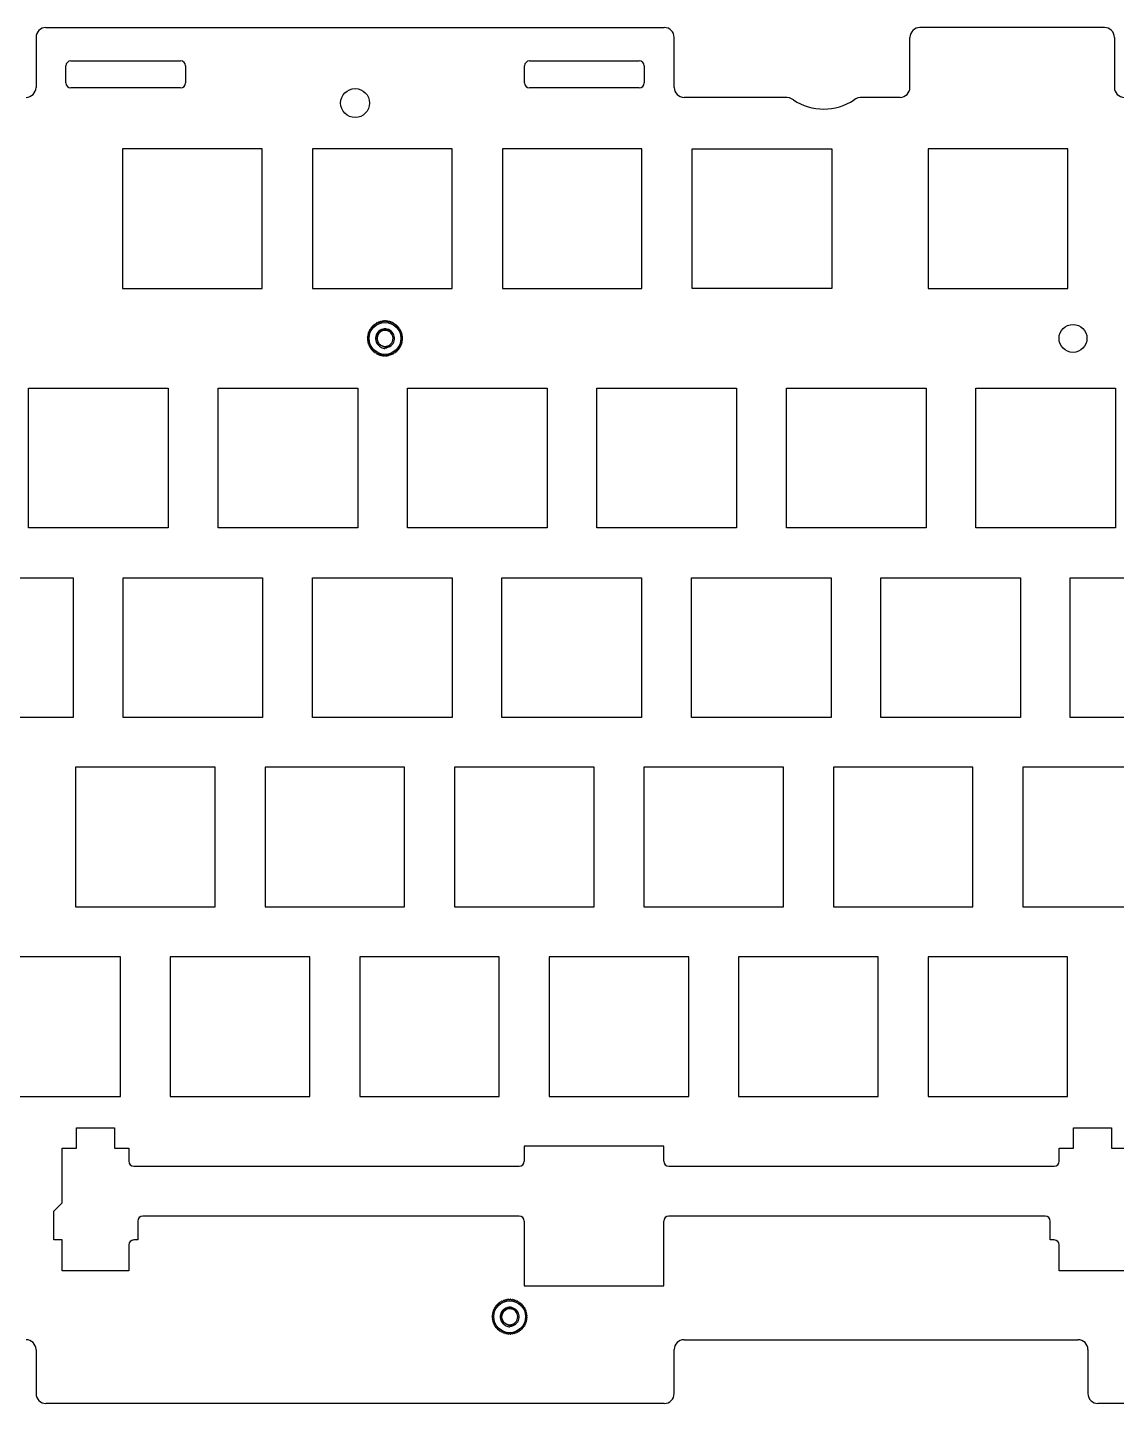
# Model space of a CAD drawing. Header units: millimetres. Extents: x 0 to 1189, y 0 to 841.
# Drawn here: x 982.3 to 1091.5, y 360.4 to 498.4 of the extents above; entities that cross this region are included whole.
import ezdxf

# ---------------------------------------------------------------- set-up
doc = ezdxf.new("R2010")
doc.units = ezdxf.units.MM
doc.header["$LTSCALE"] = 65.395
doc.layers.get('0').update_dxf_attribs({"linetype": 'CONTINUOUS'})

msp = doc.modelspace()

# ---------------------------------------------------------------- linework, layer by layer
at = {"color": 7, "linetype": 'Continuous'}
for p, q in [((984.14, 498.35), (1046.14, 498.35)), ((1090.29, 498.35), (1071.79, 498.35)), ((983.14, 497.35), (983.14, 492.35)), ((1047.14, 492.35), (1047.14, 497.35)), ((1070.79, 492.35), (1070.79, 497.35)), ((1091.29, 497.35), (1091.29, 492.35)), ((986.14, 492.8), (986.14, 494.5)), ((986.64, 495), (997.64, 495)), ((998.14, 494.5), (998.14, 492.8)), ((1032.14, 492.8), (1032.14, 494.5)), ((1032.64, 495), (1043.64, 495)), ((1044.14, 494.5), (1044.14, 492.8)), ((997.64, 492.3), (986.64, 492.3)), ((1043.64, 492.3), (1032.64, 492.3)), ((1058.27, 491.35), (1048.14, 491.35)), ((1069.79, 491.35), (1066.01, 491.35)), ((991.81, 486.18), (991.81, 472.18)), ((1005.81, 486.18), (991.81, 486.18)), ((1005.81, 472.18), (1005.81, 486.18)), ((1010.86, 486.18), (1010.86, 472.18)), ((1024.86, 486.18), (1010.86, 486.18)), ((1024.86, 472.18), (1024.86, 486.18)), ((1029.91, 486.18), (1029.91, 472.18)), ((1043.91, 486.18), (1029.91, 486.18)), ((1043.91, 472.18), (1043.91, 486.18)), ((1048.96, 472.18), (1048.96, 486.18)), ((1048.96, 486.18), (1062.96, 486.18)), ((1062.96, 486.18), (1062.96, 472.18)), ((1072.62, 486.18), (1072.62, 472.18)), ((1086.62, 486.18), (1072.62, 486.18)), ((1086.62, 472.18), (1086.62, 486.18)), ((991.81, 472.18), (1005.81, 472.18)), ((1010.86, 472.18), (1024.86, 472.18)), ((1029.91, 472.18), (1043.91, 472.18)), ((1062.96, 472.18), (1048.96, 472.18)), ((1072.62, 472.18), (1086.62, 472.18)), ((1016.55, 467.7), (1016.5, 467.79)), ((1016.51, 467.83), (1016.61, 467.86)), ((1016.61, 467.86), (1016.57, 467.96)), ((1016.59, 467.99), (1016.69, 468.02)), ((1016.69, 468.02), (1016.66, 468.12)), ((1016.68, 468.15), (1016.78, 468.17)), ((1016.78, 468.17), (1016.77, 468.27)), ((1016.79, 468.3), (1016.89, 468.3)), ((1016.89, 468.3), (1016.89, 468.41)), ((1016.91, 468.43), (1017.02, 468.43)), ((1017.02, 468.43), (1017.02, 468.53)), ((1017.05, 468.55), (1017.15, 468.54)), ((1017.15, 468.54), (1017.17, 468.64)), ((1017.2, 468.66), (1017.3, 468.63)), ((1017.3, 468.63), (1017.33, 468.73)), ((1017.36, 468.75), (1017.46, 468.71)), ((1017.46, 468.71), (1017.49, 468.81)), ((1017.53, 468.82), (1017.62, 468.78)), ((1017.62, 468.78), (1017.67, 468.87)), ((1017.7, 468.88), (1017.79, 468.82)), ((1017.79, 468.82), (1017.85, 468.91)), ((1017.84, 467.93), (1017.82, 468)), ((1017.88, 468.91), (1017.96, 468.85)), ((1017.96, 468.85), (1018.03, 468.93)), ((1018.07, 468.93), (1018.14, 468.86)), ((1018.14, 468.86), (1018.21, 468.93)), ((1018.25, 468.93), (1018.31, 468.85)), ((1018.31, 468.85), (1018.39, 468.91)), ((1018.43, 468.91), (1018.49, 468.82)), ((1018.49, 468.82), (1018.57, 468.88)), ((1018.61, 468.87), (1018.66, 468.78)), ((1018.66, 468.78), (1018.75, 468.82)), ((1018.78, 468.81), (1018.82, 468.71)), ((1018.82, 468.71), (1018.92, 468.75)), ((1018.95, 468.73), (1018.98, 468.63)), ((1018.98, 468.63), (1019.08, 468.66)), ((1019.11, 468.64), (1019.12, 468.54)), ((1019.12, 468.54), (1019.23, 468.55)), ((1019.25, 468.53), (1019.26, 468.43)), ((1019.26, 468.43), (1019.36, 468.43)), ((1019.39, 468.41), (1019.38, 468.3)), ((1019.38, 468.3), (1019.49, 468.3)), ((1019.51, 468.27), (1019.49, 468.17)), ((1019.49, 468.17), (1019.6, 468.15)), ((1019.62, 468.12), (1019.59, 468.02)), ((1019.59, 468.02), (1019.69, 467.99)), ((1019.71, 467.96), (1019.67, 467.86)), ((1019.67, 467.86), (1019.77, 467.83)), ((1019.78, 467.79), (1019.73, 467.7)), ((1016.39, 467.29), (1016.47, 467.36)), ((1016.46, 467.18), (1016.39, 467.26)), ((1016.39, 467.11), (1016.46, 467.18)), ((1016.47, 467.01), (1016.39, 467.07)), ((1016.41, 467.47), (1016.5, 467.53)), ((1016.47, 467.36), (1016.41, 467.44)), ((1016.41, 466.93), (1016.47, 467.01)), ((1016.5, 466.84), (1016.41, 466.89)), ((1016.5, 467.53), (1016.44, 467.62)), ((1016.44, 466.75), (1016.5, 466.84)), ((1016.45, 467.65), (1016.55, 467.7)), ((1016.55, 466.67), (1016.45, 466.71)), ((1016.5, 466.57), (1016.55, 466.67)), ((1016.61, 466.5), (1016.51, 466.54)), ((1016.57, 466.41), (1016.61, 466.5)), ((1016.69, 466.35), (1016.59, 466.37)), ((1016.66, 466.25), (1016.69, 466.35)), ((1019.69, 466.37), (1019.59, 466.35)), ((1019.59, 466.35), (1019.62, 466.25)), ((1019.77, 466.54), (1019.67, 466.5)), ((1019.67, 466.5), (1019.71, 466.41)), ((1019.73, 467.7), (1019.82, 467.65)), ((1019.82, 466.71), (1019.73, 466.67)), ((1019.73, 466.67), (1019.78, 466.57)), ((1019.83, 467.62), (1019.78, 467.53)), ((1019.78, 467.53), (1019.86, 467.47)), ((1019.86, 466.89), (1019.78, 466.84)), ((1019.78, 466.84), (1019.83, 466.75)), ((1019.87, 467.44), (1019.8, 467.36)), ((1019.8, 467.36), (1019.89, 467.29)), ((1019.89, 467.07), (1019.8, 467.01)), ((1019.8, 467.01), (1019.87, 466.93)), ((1019.89, 467.26), (1019.81, 467.18)), ((1019.81, 467.18), (1019.89, 467.11)), ((1016.78, 466.2), (1016.68, 466.21)), ((1016.77, 466.1), (1016.78, 466.2)), ((1016.89, 466.06), (1016.79, 466.07)), ((1016.89, 465.96), (1016.89, 466.06)), ((1017.02, 465.94), (1016.91, 465.93)), ((1017.02, 465.83), (1017.02, 465.94)), ((1017.15, 465.83), (1017.05, 465.81)), ((1017.17, 465.73), (1017.15, 465.83)), ((1017.3, 465.73), (1017.2, 465.71)), ((1017.33, 465.63), (1017.3, 465.73)), ((1017.46, 465.65), (1017.36, 465.62)), ((1017.49, 465.56), (1017.46, 465.65)), ((1017.62, 465.59), (1017.53, 465.54)), ((1017.67, 465.5), (1017.62, 465.59)), ((1017.79, 465.54), (1017.7, 465.49)), ((1017.85, 465.46), (1017.79, 465.54)), ((1017.96, 465.52), (1017.88, 465.45)), ((1018.03, 465.44), (1017.96, 465.52)), ((1018.14, 465.51), (1018.07, 465.43)), ((1018.21, 465.43), (1018.14, 465.51)), ((1018.31, 465.52), (1018.25, 465.44)), ((1018.39, 465.45), (1018.31, 465.52)), ((1018.49, 465.54), (1018.43, 465.46)), ((1018.57, 465.49), (1018.49, 465.54)), ((1018.66, 465.59), (1018.61, 465.5)), ((1018.75, 465.54), (1018.66, 465.59)), ((1018.82, 465.65), (1018.78, 465.56)), ((1018.92, 465.62), (1018.82, 465.65)), ((1018.98, 465.73), (1018.95, 465.63)), ((1019.08, 465.71), (1018.98, 465.73)), ((1019.12, 465.83), (1019.11, 465.73)), ((1019.23, 465.81), (1019.12, 465.83)), ((1019.26, 465.94), (1019.25, 465.83)), ((1019.36, 465.93), (1019.26, 465.94)), ((1019.49, 466.07), (1019.38, 466.06)), ((1019.38, 466.06), (1019.39, 465.96)), ((1019.6, 466.21), (1019.49, 466.2)), ((1019.49, 466.2), (1019.51, 466.1)), ((982.4, 448.18), (982.4, 462.18)), ((982.4, 462.18), (996.4, 462.18)), ((996.4, 462.18), (996.4, 448.18)), ((1001.4, 448.18), (1001.4, 462.18)), ((1001.4, 462.18), (1015.4, 462.18)), ((1015.4, 462.18), (1015.4, 448.18)), ((1020.4, 448.18), (1020.4, 462.18)), ((1020.4, 462.18), (1034.4, 462.18)), ((1034.4, 462.18), (1034.4, 448.18)), ((1039.4, 448.18), (1039.4, 462.18)), ((1039.4, 462.18), (1053.4, 462.18)), ((1053.4, 462.18), (1053.4, 448.18)), ((1058.4, 462.18), (1072.4, 462.18)), ((1058.4, 448.18), (1058.4, 462.18)), ((1072.4, 462.18), (1072.4, 448.18)), ((1077.4, 462.18), (1091.4, 462.18)), ((1077.4, 448.18), (1077.4, 462.18)), ((1091.4, 462.18), (1091.4, 448.18)), ((996.4, 448.18), (982.4, 448.18)), ((1015.4, 448.18), (1001.4, 448.18)), ((1034.4, 448.18), (1020.4, 448.18)), ((1053.4, 448.18), (1039.4, 448.18)), ((1072.4, 448.18), (1058.4, 448.18)), ((1091.4, 448.18), (1077.4, 448.18)), ((972.87, 443.18), (986.87, 443.18)), ((986.87, 443.18), (986.87, 429.18)), ((991.87, 429.18), (991.87, 443.18)), ((991.87, 443.18), (1005.87, 443.18)), ((1005.87, 443.18), (1005.87, 429.18)), ((1010.87, 429.18), (1010.87, 443.18)), ((1010.87, 443.18), (1024.87, 443.18)), ((1024.87, 443.18), (1024.87, 429.18)), ((1029.87, 429.18), (1029.87, 443.18)), ((1029.87, 443.18), (1043.87, 443.18)), ((1043.87, 443.18), (1043.87, 429.18)), ((1048.87, 443.18), (1062.87, 443.18)), ((1048.87, 429.18), (1048.87, 443.18)), ((1062.87, 443.18), (1062.87, 429.18)), ((1067.87, 443.18), (1081.87, 443.18)), ((1067.87, 429.18), (1067.87, 443.18)), ((1081.87, 443.18), (1081.87, 429.18)), ((1086.87, 443.18), (1100.87, 443.18)), ((1086.87, 429.18), (1086.87, 443.18)), ((986.87, 429.18), (972.87, 429.18)), ((1005.87, 429.18), (991.87, 429.18)), ((1024.87, 429.18), (1010.87, 429.18)), ((1043.87, 429.18), (1029.87, 429.18)), ((1062.87, 429.18), (1048.87, 429.18)), ((1081.87, 429.18), (1067.87, 429.18)), ((1100.87, 429.18), (1086.87, 429.18)), ((987.11, 424.18), (987.11, 410.18)), ((1001.11, 424.18), (987.11, 424.18)), ((1001.11, 410.18), (1001.11, 424.18)), ((1006.11, 424.18), (1006.11, 410.18)), ((1020.11, 424.18), (1006.11, 424.18)), ((1020.11, 410.18), (1020.11, 424.18)), ((1039.11, 424.18), (1025.11, 424.18)), ((1025.11, 424.18), (1025.11, 410.18)), ((1039.11, 410.18), (1039.11, 424.18)), ((1058.11, 424.18), (1044.11, 424.18)), ((1044.11, 424.18), (1044.11, 410.18)), ((1058.11, 410.18), (1058.11, 424.18)), ((1077.11, 424.18), (1063.11, 424.18)), ((1063.11, 424.18), (1063.11, 410.18)), ((1077.11, 410.18), (1077.11, 424.18)), ((1096.11, 424.18), (1082.11, 424.18)), ((1082.11, 424.18), (1082.11, 410.18)), ((987.11, 410.18), (1001.11, 410.18)), ((1006.11, 410.18), (1020.11, 410.18)), ((1025.11, 410.18), (1039.11, 410.18)), ((1044.11, 410.18), (1058.11, 410.18)), ((1063.11, 410.18), (1077.11, 410.18)), ((1082.11, 410.18), (1096.11, 410.18)), ((991.6, 405.18), (977.6, 405.18)), ((991.6, 391.18), (991.6, 405.18)), ((1010.6, 405.18), (996.6, 405.18)), ((996.6, 405.18), (996.6, 391.18)), ((1010.6, 391.18), (1010.6, 405.18)), ((1029.6, 405.18), (1015.6, 405.18)), ((1015.6, 405.18), (1015.6, 391.18)), ((1029.6, 391.18), (1029.6, 405.18)), ((1048.6, 405.18), (1034.6, 405.18)), ((1034.6, 405.18), (1034.6, 391.18)), ((1048.6, 391.18), (1048.6, 405.18)), ((1067.6, 405.18), (1053.6, 405.18)), ((1053.6, 405.18), (1053.6, 391.18)), ((1067.6, 391.18), (1067.6, 405.18)), ((1086.6, 405.18), (1072.6, 405.18)), ((1072.6, 405.18), (1072.6, 391.18)), ((1086.6, 391.18), (1086.6, 405.18)), ((977.6, 391.18), (991.6, 391.18)), ((996.6, 391.18), (1010.6, 391.18)), ((1015.6, 391.18), (1029.6, 391.18)), ((1034.6, 391.18), (1048.6, 391.18)), ((1053.6, 391.18), (1067.6, 391.18)), ((1072.6, 391.18), (1086.6, 391.18)), ((987.2, 388.03), (991, 388.03)), ((987.2, 385.98), (987.2, 388.03)), ((991, 388.03), (991, 385.98)), ((1087.2, 388.03), (1091, 388.03)), ((1087.2, 385.98), (1087.2, 388.03)), ((1091, 388.03), (1091, 385.98)), ((985.75, 385.98), (987.2, 385.98)), ((985.75, 380.51), (985.75, 385.98)), ((991, 385.98), (992.45, 385.98)), ((992.45, 385.98), (992.45, 384.68)), ((1046.1, 386.18), (1032.1, 386.18)), ((1032.1, 386.18), (1032.1, 384.68)), ((1046.1, 384.68), (1046.1, 386.18)), ((1085.75, 385.98), (1087.2, 385.98)), ((1085.75, 384.68), (1085.75, 385.98)), ((1091, 385.98), (1092.45, 385.98)), ((992.95, 384.18), (1031.6, 384.18)), ((1046.6, 384.18), (1085.25, 384.18)), ((985.75, 380.51), (984.92, 379.68)), ((984.92, 376.78), (984.92, 379.68)), ((993.35, 378.68), (993.35, 376.78)), ((1031.6, 379.18), (993.85, 379.18)), ((1032.1, 378.68), (1032.1, 372.18)), ((1046.1, 372.18), (1046.1, 378.68)), ((1084.35, 379.18), (1046.6, 379.18)), ((1084.85, 376.78), (1084.85, 378.68)), ((985.75, 376.78), (984.92, 376.78)), ((985.75, 373.68), (985.75, 376.78)), ((993.35, 376.78), (992.95, 376.78)), ((1085.25, 376.78), (1084.85, 376.78)), ((992.45, 376.28), (992.45, 373.68)), ((1085.75, 373.68), (1085.75, 376.28)), ((992.45, 373.68), (985.75, 373.68)), ((1092.45, 373.68), (1085.75, 373.68)), ((1032.1, 372.18), (1046.1, 372.18)), ((1029.01, 369.73), (1029.11, 369.76)), ((1029.11, 369.76), (1029.07, 369.86)), ((1029.09, 369.89), (1029.19, 369.92)), ((1029.19, 369.92), (1029.16, 370.02)), ((1029.18, 370.05), (1029.28, 370.07)), ((1029.28, 370.07), (1029.27, 370.17)), ((1029.29, 370.2), (1029.39, 370.2)), ((1029.39, 370.2), (1029.39, 370.31)), ((1029.41, 370.33), (1029.52, 370.33)), ((1029.52, 370.33), (1029.52, 370.43)), ((1029.55, 370.45), (1029.65, 370.44)), ((1029.65, 370.44), (1029.67, 370.54)), ((1029.7, 370.56), (1029.8, 370.53)), ((1029.8, 370.53), (1029.83, 370.63)), ((1029.86, 370.65), (1029.96, 370.61)), ((1029.96, 370.61), (1029.99, 370.71)), ((1030.03, 370.72), (1030.12, 370.68)), ((1030.12, 370.68), (1030.17, 370.77)), ((1030.2, 370.78), (1030.29, 370.72)), ((1030.29, 370.72), (1030.35, 370.81)), ((1030.34, 369.83), (1030.32, 369.9)), ((1030.38, 370.81), (1030.46, 370.75)), ((1030.46, 370.75), (1030.53, 370.83)), ((1030.57, 370.83), (1030.64, 370.76)), ((1030.64, 370.76), (1030.71, 370.83)), ((1030.75, 370.83), (1030.81, 370.75)), ((1030.81, 370.75), (1030.89, 370.81)), ((1030.93, 370.81), (1030.99, 370.72)), ((1030.99, 370.72), (1031.07, 370.78)), ((1031.11, 370.77), (1031.16, 370.68)), ((1031.16, 370.68), (1031.25, 370.72)), ((1031.28, 370.71), (1031.32, 370.61)), ((1031.32, 370.61), (1031.42, 370.65)), ((1031.45, 370.63), (1031.48, 370.53)), ((1031.48, 370.53), (1031.58, 370.56)), ((1031.61, 370.54), (1031.62, 370.44)), ((1031.62, 370.44), (1031.73, 370.45)), ((1031.75, 370.43), (1031.76, 370.33)), ((1031.76, 370.33), (1031.86, 370.33)), ((1031.89, 370.31), (1031.88, 370.2)), ((1031.88, 370.2), (1031.99, 370.2)), ((1032.01, 370.17), (1031.99, 370.07)), ((1031.99, 370.07), (1032.1, 370.05)), ((1032.12, 370.02), (1032.09, 369.92)), ((1032.09, 369.92), (1032.19, 369.89)), ((1032.21, 369.86), (1032.17, 369.76)), ((1032.17, 369.76), (1032.27, 369.73)), ((1028.89, 369.19), (1028.97, 369.26)), ((1028.96, 369.08), (1028.89, 369.16)), ((1028.89, 369.01), (1028.96, 369.08)), ((1028.97, 368.91), (1028.89, 368.97)), ((1028.91, 369.37), (1029, 369.43)), ((1028.97, 369.26), (1028.91, 369.34)), ((1028.91, 368.83), (1028.97, 368.91)), ((1029, 368.74), (1028.91, 368.79)), ((1029, 369.43), (1028.94, 369.52)), ((1028.94, 368.65), (1029, 368.74)), ((1028.95, 369.55), (1029.05, 369.6)), ((1029.05, 368.57), (1028.95, 368.61)), ((1029.05, 369.6), (1029, 369.69)), ((1029, 368.47), (1029.05, 368.57)), ((1029.11, 368.4), (1029.01, 368.44)), ((1029.07, 368.31), (1029.11, 368.4)), ((1032.27, 368.44), (1032.17, 368.4)), ((1032.17, 368.4), (1032.21, 368.31)), ((1032.28, 369.69), (1032.23, 369.6)), ((1032.23, 369.6), (1032.32, 369.55)), ((1032.32, 368.61), (1032.23, 368.57)), ((1032.23, 368.57), (1032.28, 368.47)), ((1032.33, 369.52), (1032.28, 369.43)), ((1032.28, 369.43), (1032.36, 369.37)), ((1032.36, 368.79), (1032.28, 368.74)), ((1032.28, 368.74), (1032.33, 368.65)), ((1032.37, 369.34), (1032.3, 369.26)), ((1032.3, 369.26), (1032.39, 369.19)), ((1032.39, 368.97), (1032.3, 368.91)), ((1032.3, 368.91), (1032.37, 368.83)), ((1032.39, 369.16), (1032.31, 369.08)), ((1032.31, 369.08), (1032.39, 369.01)), ((1029.19, 368.25), (1029.09, 368.27)), ((1029.16, 368.15), (1029.19, 368.25)), ((1029.28, 368.1), (1029.18, 368.11)), ((1029.27, 368), (1029.28, 368.1)), ((1029.39, 367.96), (1029.29, 367.97)), ((1029.39, 367.86), (1029.39, 367.96)), ((1029.52, 367.84), (1029.41, 367.83)), ((1029.52, 367.73), (1029.52, 367.84)), ((1029.65, 367.73), (1029.55, 367.71)), ((1029.67, 367.63), (1029.65, 367.73)), ((1029.8, 367.63), (1029.7, 367.61)), ((1029.83, 367.53), (1029.8, 367.63)), ((1029.96, 367.55), (1029.86, 367.52)), ((1029.99, 367.46), (1029.96, 367.55)), ((1030.12, 367.49), (1030.03, 367.44)), ((1030.17, 367.4), (1030.12, 367.49)), ((1030.29, 367.44), (1030.2, 367.39)), ((1030.35, 367.36), (1030.29, 367.44)), ((1030.46, 367.42), (1030.38, 367.35)), ((1030.53, 367.34), (1030.46, 367.42)), ((1030.64, 367.41), (1030.57, 367.33)), ((1030.71, 367.33), (1030.64, 367.41)), ((1030.81, 367.42), (1030.75, 367.34)), ((1030.89, 367.35), (1030.81, 367.42)), ((1030.99, 367.44), (1030.93, 367.36)), ((1031.07, 367.39), (1030.99, 367.44)), ((1031.16, 367.49), (1031.11, 367.4)), ((1031.25, 367.44), (1031.16, 367.49)), ((1031.32, 367.55), (1031.28, 367.46)), ((1031.42, 367.52), (1031.32, 367.55)), ((1031.48, 367.63), (1031.45, 367.53)), ((1031.58, 367.61), (1031.48, 367.63)), ((1031.62, 367.73), (1031.61, 367.63)), ((1031.73, 367.71), (1031.62, 367.73)), ((1031.76, 367.84), (1031.75, 367.73)), ((1031.86, 367.83), (1031.76, 367.84)), ((1031.99, 367.97), (1031.88, 367.96)), ((1031.88, 367.96), (1031.89, 367.86)), ((1032.1, 368.11), (1031.99, 368.1)), ((1031.99, 368.1), (1032.01, 368)), ((1032.19, 368.27), (1032.09, 368.25)), ((1032.09, 368.25), (1032.12, 368.15)), ((983.14, 365.78), (983.14, 361.38)), ((1047.14, 361.38), (1047.14, 365.78)), ((1048.14, 366.78), (1087.64, 366.78)), ((1088.64, 365.78), (1088.64, 361.38)), ((1046.14, 360.38), (984.14, 360.38)), ((1151.64, 360.38), (1089.64, 360.38))]:
    msp.add_line(p, q, dxfattribs=at)
for centre, radius in [((1015.14, 490.78), 1.45), ((1018.14, 467.18), 1.6), ((1087.14, 467.18), 1.4), ((1030.64, 369.08), 1.6)]:
    msp.add_circle(centre, radius, dxfattribs=at)
for centre, radius, start, end in [((984.14, 497.35), 1, 90, 180), ((1046.14, 497.35), 1, 0, 90), ((1071.79, 497.35), 1, 90, 180), ((1090.29, 497.35), 1, 0, 90), ((986.64, 494.5), 0.5, 90, 180), ((997.64, 494.5), 0.5, 0, 90), ((1032.64, 494.5), 0.5, 90, 180), ((1043.64, 494.5), 0.5, 0, 90), ((986.64, 492.8), 0.5, 180, 270), ((997.64, 492.8), 0.5, 270, 360), ((1032.64, 492.8), 0.5, 180, 270), ((1043.64, 492.8), 0.5, 270, 360), ((982.14, 492.35), 1, 270, 360), ((1048.14, 492.35), 1, 180, 270), ((1058.27, 489.85), 1.5, 56.4362, 90), ((1066.01, 489.85), 1.5, 90, 123.5638), ((1069.79, 492.35), 1, 270, 360), ((1092.29, 492.35), 1, 180, 270), ((1062.14, 495.68), 5.5, 236.4362, 303.5638), ((1018.14, 467.18), 1.75, 158.4057, 162.8019), ((1018.14, 467.18), 1.75, 152.4057, 156.8019), ((1018.14, 467.18), 1.75, 149.1981, 150.8019), ((1018.14, 467.18), 1.75, 146.4057, 147.5943), ((1018.14, 467.18), 1.75, 143.1981, 144.8019), ((1018.14, 467.18), 1.75, 140.4057, 141.5943), ((1018.14, 467.18), 1.75, 137.1981, 138.8019), ((1018.14, 467.18), 1.75, 134.4057, 135.5943), ((1018.14, 467.18), 1.75, 131.1981, 132.8019), ((1018.14, 467.18), 1.75, 128.4057, 129.5943), ((1018.14, 467.18), 1.75, 125.1981, 126.8019), ((1018.14, 467.18), 1.75, 122.4057, 123.5943), ((1018.14, 467.18), 0.95, 300.8838, 230.0266), ((1018.14, 467.18), 1.75, 119.1981, 120.8019), ((1018.14, 467.18), 1.75, 116.4057, 117.5943), ((1018.14, 467.18), 0.8, 24.1021, 337.4603), ((1018.14, 467.18), 1.75, 113.1981, 114.8019), ((1018.14, 467.18), 1.75, 110.4057, 111.5943), ((1018.14, 467.18), 1.75, 107.1981, 108.8019), ((1018.14, 467.18), 1.75, 104.4057, 105.5943), ((1018.14, 467.18), 1.75, 101.1981, 102.8019), ((1018.14, 467.18), 1.75, 98.4057, 99.5943), ((1018.14, 467.18), 1.75, 95.1981, 96.8019), ((1018.14, 467.18), 1.75, 92.4057, 93.5943), ((1018.14, 467.18), 1.75, 89.1981, 90.8019), ((1018.14, 467.18), 1.75, 86.4057, 87.5943), ((1018.14, 467.18), 1.75, 83.1981, 84.8019), ((1018.14, 467.18), 1.75, 80.4057, 81.5943), ((1018.14, 467.18), 1.75, 74.4057, 78.8019), ((1018.14, 467.18), 1.75, 68.4057, 72.8019), ((1018.14, 467.18), 1.75, 62.4057, 66.8019), ((1018.14, 467.18), 1.75, 59.1981, 60.8019), ((1018.14, 467.18), 1.75, 56.4057, 57.5943), ((1018.14, 467.18), 1.75, 53.1981, 54.8019), ((1018.14, 467.18), 1.75, 50.4057, 51.5943), ((1018.14, 467.18), 1.75, 47.1981, 48.8019), ((1018.14, 467.18), 1.75, 44.4057, 45.5943), ((1018.14, 467.18), 1.75, 41.1981, 42.8019), ((1018.14, 467.18), 1.75, 38.4057, 39.5943), ((1018.14, 467.18), 1.75, 35.1981, 36.8019), ((1018.14, 467.18), 1.75, 32.4057, 33.5943), ((1018.14, 467.18), 1.75, 29.1981, 30.8019), ((1018.14, 467.18), 1.75, 26.4057, 27.5943), ((1018.14, 467.18), 1.75, 23.1981, 24.8019), ((1018.14, 467.18), 1.75, 20.4057, 21.5943), ((1018.14, 467.18), 1.75, 17.1981, 18.8019), ((1018.14, 467.18), 1.75, 176.4057, 177.5943), ((1018.14, 467.18), 1.75, 180, 183.5943), ((1018.14, 467.18), 1.75, 173.1981, 174.8019), ((1018.14, 467.18), 1.75, 185.1981, 186.8019), ((1018.14, 467.18), 1.75, 170.4057, 171.5943), ((1018.14, 467.18), 1.75, 188.4057, 189.5943), ((1018.14, 467.18), 1.75, 164.4057, 168.8019), ((1018.14, 467.18), 1.75, 191.1981, 192.8019), ((1018.14, 467.18), 1.75, 194.4057, 195.5943), ((1018.14, 467.18), 1.75, 197.1981, 198.8019), ((1018.14, 467.18), 1.75, 200.4057, 201.5943), ((1018.14, 467.18), 1.75, 203.1981, 204.8019), ((1018.14, 467.18), 1.75, 206.4057, 207.5943), ((1018.14, 467.18), 1.75, 209.1981, 210.8019), ((1018.2, 467.13), 0.951, 224.7716, 236.883), ((1018.28, 467.14), 0.84, 251.4649, 257.0151), ((1018.28, 467.23), 0.93, 281.3052, 291.7107), ((1018.14, 467.18), 1.75, 329.1981, 330.8019), ((1018.14, 467.18), 1.75, 332.4057, 336.8019), ((1018.14, 467.18), 1.75, 338.4057, 342.8019), ((1018.14, 467.18), 1.75, 14.4057, 15.5943), ((1018.14, 467.18), 1.75, 344.4057, 348.8019), ((1018.14, 467.18), 1.75, 11.1981, 12.8019), ((1018.14, 467.18), 1.75, 8.4057, 9.5943), ((1018.14, 467.18), 1.75, 350.4057, 351.5943), ((1018.14, 467.18), 1.75, 5.1981, 6.8019), ((1018.14, 467.18), 1.75, 353.1981, 354.8019), ((1018.14, 467.18), 1.75, 0, 3.5943), ((1018.14, 467.18), 1.75, 356.4057, 357.5943), ((1018.14, 467.18), 1.75, 212.4057, 213.5943), ((1018.14, 467.18), 1.75, 215.1981, 216.8019), ((1018.14, 467.18), 1.75, 218.4057, 219.5943), ((1018.14, 467.18), 1.75, 221.1981, 222.8019), ((1018.14, 467.18), 1.75, 224.4057, 225.5943), ((1018.14, 467.18), 1.75, 227.1981, 228.8019), ((1018.14, 467.18), 1.75, 230.4057, 231.5943), ((1018.14, 467.18), 1.75, 233.1981, 234.8019), ((1018.14, 467.18), 1.75, 236.4057, 237.5943), ((1018.14, 467.18), 1.75, 239.1981, 240.8019), ((1018.14, 467.18), 1.75, 242.4057, 246.8019), ((1018.14, 467.18), 1.75, 248.4057, 252.8019), ((1018.14, 467.18), 1.75, 254.4057, 258.8019), ((1018.22, 467.15), 0.978, 236.8981, 248.751), ((1018.14, 467.18), 1.75, 260.4057, 261.5943), ((1018.22, 467.16), 0.995, 248.7611, 260.4527), ((1018.14, 467.18), 1.75, 263.1981, 264.8019), ((1018.14, 467.18), 1.75, 266.4057, 267.5943), ((1018.05, 467.16), 0.981, 270.3815, 276.3054), ((1018.29, 467.16), 0.854, 257.0059, 259.9635), ((1018.14, 467.18), 1.75, 269.1981, 270.8019), ((1018.29, 467.17), 0.872, 260.0019, 270.6761), ((1018.14, 467.18), 1.75, 272.4057, 273.5943), ((1018.29, 467.2), 0.896, 270.6969, 281.2756), ((1018.14, 467.18), 1.75, 275.1981, 276.8019), ((1018.14, 467.18), 1.75, 278.4057, 279.5943), ((1018.14, 467.18), 1.75, 281.1981, 282.8019), ((1018.14, 467.18), 1.75, 284.4057, 285.5943), ((1018.14, 467.18), 1.75, 287.1981, 288.8019), ((1018.14, 467.18), 1.75, 290.4057, 291.5943), ((1018.14, 467.18), 1.75, 293.1981, 294.8019), ((1018.14, 467.18), 1.75, 296.4057, 297.5943), ((1018.14, 467.18), 1.75, 299.1981, 300.8019), ((1018.14, 467.18), 1.75, 302.4057, 303.5943), ((1018.14, 467.18), 1.75, 305.1981, 306.8019), ((1018.14, 467.18), 1.75, 308.4057, 309.5943), ((1018.14, 467.18), 1.75, 311.1981, 312.8019), ((1018.14, 467.18), 1.75, 314.4057, 315.5943), ((1018.14, 467.18), 1.75, 317.1981, 318.8019), ((1018.14, 467.18), 1.75, 320.4057, 321.5943), ((1018.14, 467.18), 1.75, 323.1981, 324.8019), ((1018.14, 467.18), 1.75, 326.4057, 327.5943), ((992.95, 384.68), 0.5, 180, 270), ((1031.6, 384.68), 0.5, 270, 360), ((1046.6, 384.68), 0.5, 180, 270), ((1085.25, 384.68), 0.5, 270, 360), ((993.85, 378.68), 0.5, 90, 180), ((1031.6, 378.68), 0.5, 0, 90), ((1046.6, 378.68), 0.5, 90, 180), ((1084.35, 378.68), 0.5, 0, 90), ((992.95, 376.28), 0.5, 90, 180), ((1085.25, 376.28), 0.5, 0, 90), ((1030.64, 369.08), 1.75, 152.4057, 153.5943), ((1030.64, 369.08), 1.75, 146.4057, 147.5943), ((1030.64, 369.08), 1.75, 140.4057, 141.5943), ((1030.64, 369.08), 1.75, 134.4057, 135.5943), ((1030.64, 369.08), 1.75, 128.4057, 129.5943), ((1030.64, 369.08), 1.75, 122.4057, 123.5943), ((1030.64, 369.08), 0.95, 300.8838, 230.0266), ((1030.64, 369.08), 1.75, 116.4057, 117.5943), ((1030.64, 369.08), 0.8, 24.1021, 337.4603), ((1030.64, 369.08), 1.75, 110.4057, 111.5943), ((1030.64, 369.08), 1.75, 104.4057, 105.5943), ((1030.64, 369.08), 1.75, 98.4057, 99.5943), ((1030.64, 369.08), 1.75, 92.4057, 93.5943), ((1030.64, 369.08), 1.75, 86.4057, 87.5943), ((1030.64, 369.08), 1.75, 80.4057, 81.5943), ((1030.64, 369.08), 1.75, 74.4057, 75.5943), ((1030.64, 369.08), 1.75, 68.4057, 69.5943), ((1030.64, 369.08), 1.75, 62.4057, 63.5943), ((1030.64, 369.08), 1.75, 56.4057, 57.5943), ((1030.64, 369.08), 1.75, 50.4057, 51.5943), ((1030.64, 369.08), 1.75, 44.4057, 45.5943), ((1030.64, 369.08), 1.75, 38.4057, 39.5943), ((1030.64, 369.08), 1.75, 32.4057, 33.5943), ((1030.64, 369.08), 1.75, 26.4057, 27.5943), ((1030.64, 369.08), 1.75, 176.4057, 177.5943), ((1030.64, 369.08), 1.75, 182.4057, 183.5943), ((1030.64, 369.08), 1.75, 170.4057, 171.5943), ((1030.64, 369.08), 1.75, 188.4057, 189.5943), ((1030.64, 369.08), 1.75, 164.4057, 165.5943), ((1030.64, 369.08), 1.75, 194.4057, 195.5943), ((1030.64, 369.08), 1.75, 158.4057, 159.5943), ((1030.64, 369.08), 1.75, 200.4057, 201.5943), ((1030.64, 369.08), 1.75, 20.4057, 21.5943), ((1030.64, 369.08), 1.75, 338.4057, 339.5943), ((1030.64, 369.08), 1.75, 14.4057, 15.5943), ((1030.64, 369.08), 1.75, 344.4057, 345.5943), ((1030.64, 369.08), 1.75, 8.4057, 9.5943), ((1030.64, 369.08), 1.75, 350.4057, 351.5943), ((1030.64, 369.08), 1.75, 2.4057, 3.5943), ((1030.64, 369.08), 1.75, 356.4057, 357.5943), ((1030.64, 369.08), 1.75, 206.4057, 207.5943), ((1030.64, 369.08), 1.75, 212.4057, 213.5943), ((1030.64, 369.08), 1.75, 218.4057, 219.5943), ((1030.64, 369.08), 1.75, 224.4057, 225.5943), ((1030.64, 369.08), 1.75, 230.4057, 231.5943), ((1030.64, 369.08), 1.75, 236.4057, 237.5943), ((1030.64, 369.08), 1.75, 242.4057, 243.5943), ((1030.64, 369.08), 1.75, 248.4057, 249.5943), ((1030.7, 369.03), 0.951, 224.7716, 236.883), ((1030.64, 369.08), 1.75, 254.4057, 255.5943), ((1030.72, 369.05), 0.978, 236.8981, 248.751), ((1030.64, 369.08), 1.75, 260.4057, 261.5943), ((1030.72, 369.06), 0.995, 248.7611, 260.4527), ((1030.78, 369.04), 0.84, 251.4649, 257.0151), ((1030.64, 369.08), 1.75, 266.4057, 267.5943), ((1030.55, 369.06), 0.981, 270.3815, 276.3054), ((1030.79, 369.06), 0.854, 257.0059, 259.9635), ((1030.79, 369.07), 0.872, 260.0019, 270.6761), ((1030.64, 369.08), 1.75, 272.4057, 273.5943), ((1030.79, 369.1), 0.896, 270.6969, 281.2756), ((1030.64, 369.08), 1.75, 278.4057, 279.5943), ((1030.78, 369.13), 0.93, 281.3052, 291.7107), ((1030.64, 369.08), 1.75, 284.4057, 285.5943), ((1030.64, 369.08), 1.75, 290.4057, 291.5943), ((1030.64, 369.08), 1.75, 296.4057, 297.5943), ((1030.64, 369.08), 1.75, 302.4057, 303.5943), ((1030.64, 369.08), 1.75, 308.4057, 309.5943), ((1030.64, 369.08), 1.75, 314.4057, 315.5943), ((1030.64, 369.08), 1.75, 320.4057, 321.5943), ((1030.64, 369.08), 1.75, 326.4057, 327.5943), ((1030.64, 369.08), 1.75, 332.4057, 333.5943), ((982.14, 365.78), 1, 0, 90), ((1048.14, 365.78), 1, 90, 180), ((1087.64, 365.78), 1, 0, 90), ((984.14, 361.38), 1, 180, 270), ((1046.14, 361.38), 1, 270, 360), ((1089.64, 361.38), 1, 180, 270)]:
    msp.add_arc(centre, radius, start, end, dxfattribs=at)
for points in [[(1017.78, 467.99), (1017.61, 467.92), (1017.31, 467.67), (1017.21, 467.29), (1017.22, 467.11)], [(1030.28, 369.89), (1030.11, 369.82), (1029.81, 369.57), (1029.71, 369.19), (1029.72, 369.01)]]:
    msp.add_open_spline(points, degree=3, knots=[0, 0, 0, 0, 0.499872, 1, 1, 1, 1], dxfattribs=at)
for points in [[(1018.14, 468.05), (1018.02, 468.05), (1017.89, 468.03), (1017.78, 467.99)], [(1018.47, 467.97), (1018.36, 468.02), (1018.25, 468.05), (1018.14, 468.05)], [(1018.9, 467.51), (1018.83, 467.7), (1018.66, 467.88), (1018.47, 467.97)], [(1017.22, 467.11), (1017.22, 466.99), (1017.25, 466.87), (1017.3, 466.76)], [(1017.3, 466.76), (1017.36, 466.64), (1017.44, 466.54), (1017.53, 466.45)], [(1017.8, 466.46), (1017.87, 466.41), (1017.94, 466.37), (1018.02, 466.35)], [(1018.63, 466.37), (1018.49, 466.27), (1018.33, 466.21), (1018.16, 466.19)], [(1018.88, 466.88), (1018.97, 467.07), (1018.97, 467.31), (1018.9, 467.51)], [(1030.64, 369.95), (1030.52, 369.95), (1030.39, 369.93), (1030.28, 369.89)], [(1030.97, 369.87), (1030.86, 369.92), (1030.75, 369.95), (1030.64, 369.95)], [(1031.4, 369.41), (1031.33, 369.6), (1031.16, 369.78), (1030.97, 369.87)], [(1029.72, 369.01), (1029.72, 368.89), (1029.75, 368.77), (1029.8, 368.66)], [(1029.8, 368.66), (1029.86, 368.54), (1029.94, 368.44), (1030.03, 368.35)], [(1031.38, 368.78), (1031.47, 368.97), (1031.47, 369.21), (1031.4, 369.41)], [(1030.3, 368.36), (1030.37, 368.31), (1030.44, 368.27), (1030.52, 368.25)], [(1031.13, 368.27), (1030.99, 368.17), (1030.83, 368.11), (1030.66, 368.09)]]:
    msp.add_open_spline(points, degree=3, dxfattribs=at)

doc.saveas('drawing.dxf')
